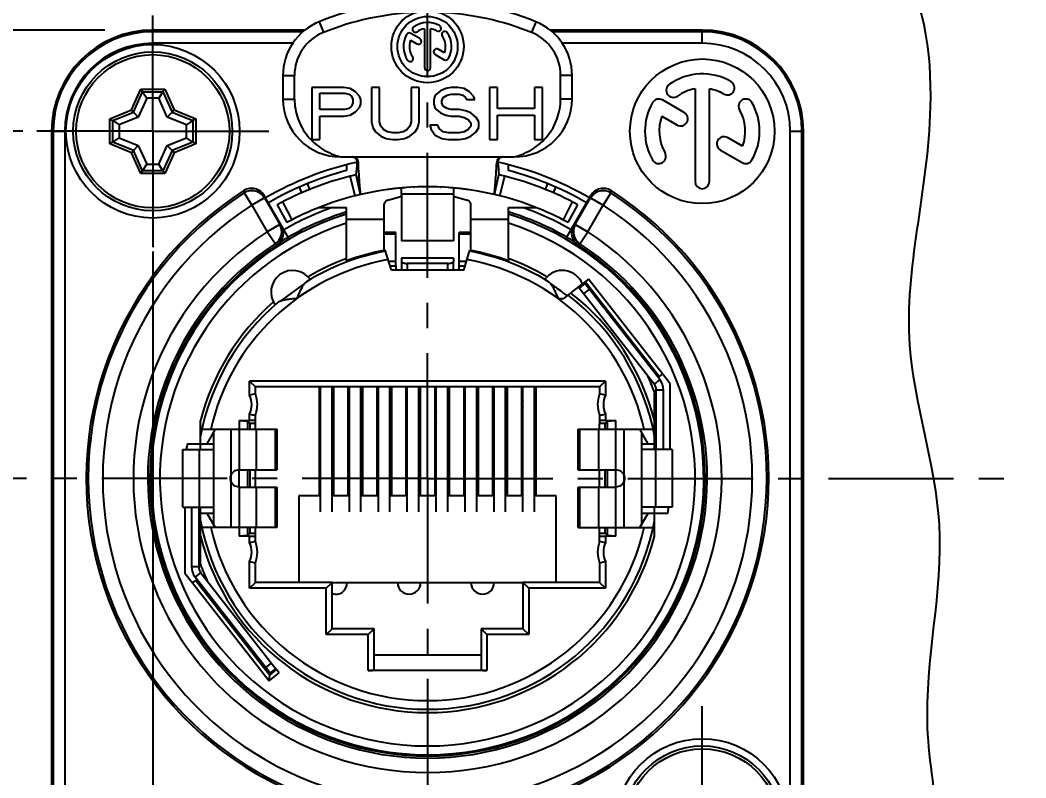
# Model space of a CAD drawing. Header units: millimetres. Extents: x 0 to 420, y 0 to 297.
# Drawn here: x 46.2 to 115.7, y 196.8 to 249.2 of the extents above; entities that cross this region are included whole.
import ezdxf

# ---------------------------------------------------------------- set-up
doc = ezdxf.new("R2010")
doc.units = ezdxf.units.MM
doc.header["$LTSCALE"] = 23.1
doc.linetypes.add('CENTER', pattern=[0.6, 0.375, -0.075, 0.075, -0.075])
doc.layers.get('0').update_dxf_attribs({"linetype": 'CONTINUOUS'})
for name, color, linetype in [('4171', 7, 'CONTINUOUS'), ('AUSFORMSCHRAEGEN', 7, 'CONTINUOUS'), ('BEZUGSACHSEN', 7, 'CONTINUOUS'), ('DEFAULT_1', 7, 'CENTER'), ('FASEN', 7, 'CONTINUOUS'), ('RUNDUNGEN', 7, 'CONTINUOUS'), ('ZEICHNUNGSBEMASSUNGEN', 7, 'CONTINUOUS')]:
    doc.layers.add(name, color=color, linetype=linetype)
doc.styles.get("Standard").update_dxf_attribs({"font": 'txt', "width": 0.7})
doc.dimstyles.new('DIMSTYLE_1', dxfattribs={"dimtxt": 3.5, "dimasz": 3.5, "dimexe": 0.18, "dimexo": 0.0625, "dimgap": 0.09, "dimtad": 1, "dimdec": 3, "dimlfac": 0.5, "dimdsep": 46, "dimtxsty": 'STANDARD', "dimblk": '_FILLED', "dimblk1": '_FILLED', "dimblk2": '_FILLED', "dimcen": 0.09, "dimclrt": 5, "dimadec": 0, "dimazin": 0, "dimtp": 0.3, "dimtm": 0.3, "dimtfac": 1, "dimtdec": 3, "dimtofl": 0, "dimtmove": 0, "dimatfit": 3, "dimldrblk": '_FILLED', "dimfxl": 1, "dimtolj": 1, "dimarcsym": 0})
doc.dimstyles.new('DIMSTYLE_2', dxfattribs={"dimtxt": 3.5, "dimasz": 3.5, "dimexe": 0.18, "dimexo": 0.0625, "dimgap": 0.09, "dimtad": 1, "dimdec": 3, "dimlfac": 0.5, "dimdsep": 46, "dimtxsty": 'STANDARD', "dimblk": '_FILLED', "dimblk1": '_FILLED', "dimblk2": '_FILLED', "dimcen": 0.09, "dimclrt": 5, "dimadec": 0, "dimazin": 0, "dimtp": 0.2, "dimtm": 0.2, "dimtfac": 1, "dimtdec": 3, "dimtofl": 0, "dimtmove": 0, "dimatfit": 3, "dimldrblk": '_FILLED', "dimfxl": 1, "dimtolj": 1, "dimarcsym": 0})

# ---------------------------------------------------------------- blocks, each defined once
blk = doc.blocks.new('_FILLED')
at = {"color": 0, "linetype": 'BYBLOCK'}
blk.add_solid([(0, 0), (-1, 0.125), (-1, -0.125)], dxfattribs=at)
blk = doc.blocks.new('*D2')
at = {"layer": 'ZEICHNUNGSBEMASSUNGEN', "color": 2, "linetype": 'CONTINUOUS'}
for p, q in [((46.372, 241.548), (28.694, 241.548)), ((30.194, 241.548), (30.194, 217.548)), ((30.194, 193.548), (30.194, 217.548)), ((84.768, 193.548), (28.694, 193.548))]:
    blk.add_line(p, q, dxfattribs=at)
at = {"layer": 'ZEICHNUNGSBEMASSUNGEN', "color": 2, "linetype": 'CONTINUOUS', "xscale": 3.5, "yscale": 3.5, "zscale": 3.5}
for p, rotation in [((30.194, 241.548), 90), ((30.194, 193.548), 270)]:
    blk.add_blockref('_FILLED', p, dxfattribs=dict(at, rotation=rotation))
at = {"layer": 'ZEICHNUNGSBEMASSUNGEN', "color": 5, "linetype": 'CONTINUOUS', "insert": (25.788, 217.309), "char_height": 3.5, "width": 19.5, "attachment_point": 2, "rotation": 90, "line_spacing_factor": 0.9}
blk.add_mtext('\\Q15.0;24{\\Ftxt.shx;\\W1.000000;\\H3.500000; }[.94]', dxfattribs=at)
blk = doc.blocks.new('*D3')
at = {"layer": 'ZEICHNUNGSBEMASSUNGEN', "color": 2, "linetype": 'CONTINUOUS'}
for p, q in [((55.357, 233.227), (55.357, 169.766)), ((93.357, 184.8), (93.357, 169.766)), ((55.357, 171.266), (74.357, 171.266)), ((93.357, 171.266), (74.357, 171.266))]:
    blk.add_line(p, q, dxfattribs=at)
at = {"layer": 'ZEICHNUNGSBEMASSUNGEN', "color": 2, "linetype": 'CONTINUOUS', "xscale": 3.5, "yscale": 3.5, "zscale": 3.5, "rotation": 180}
blk.add_blockref('_FILLED', (55.357, 171.266), dxfattribs=at)
at = {"layer": 'ZEICHNUNGSBEMASSUNGEN', "color": 2, "linetype": 'CONTINUOUS', "xscale": 3.5, "yscale": 3.5, "zscale": 3.5}
blk.add_blockref('_FILLED', (93.357, 171.266), dxfattribs=at)
at = {"layer": 'ZEICHNUNGSBEMASSUNGEN', "color": 5, "linetype": 'CONTINUOUS', "insert": (74.21, 175.672), "char_height": 3.5, "width": 18.5, "attachment_point": 2, "line_spacing_factor": 0.9}
blk.add_mtext('\\Q15.0;19{\\Ftxt.shx;\\W1.000000;\\H3.500000; }[.75]', dxfattribs=at)
blk = doc.blocks.new('*D4')
at = {"layer": 'ZEICHNUNGSBEMASSUNGEN', "color": 2, "linetype": 'CONTINUOUS'}
for p, q in [((52.052, 248.548), (20.094, 248.548)), ((21.594, 248.548), (21.594, 217.548)), ((21.594, 186.548), (21.594, 217.548)), ((52.486, 186.548), (20.094, 186.548))]:
    blk.add_line(p, q, dxfattribs=at)
at = {"layer": 'ZEICHNUNGSBEMASSUNGEN', "color": 2, "linetype": 'CONTINUOUS', "xscale": 3.5, "yscale": 3.5, "zscale": 3.5}
for p, rotation in [((21.594, 248.548), 90), ((21.594, 186.548), 270)]:
    blk.add_blockref('_FILLED', p, dxfattribs=dict(at, rotation=rotation))
at = {"layer": 'ZEICHNUNGSBEMASSUNGEN', "color": 5, "linetype": 'CONTINUOUS', "insert": (17.188, 216.185), "char_height": 3.5, "width": 20.5, "attachment_point": 2, "rotation": 90, "line_spacing_factor": 0.9}
blk.add_mtext('\\Q15.0;31{\\Ftxt.shx;\\W1.000000;\\H3.500000; }[1.22]', dxfattribs=at)

msp = doc.modelspace()

# ---------------------------------------------------------------- linework, layer by layer
at = {"color": 9, "linetype": 'CONTINUOUS'}
for p, q in [((66.8568, 249.119), (67.1568, 248.3774)), ((81.8568, 249.119), (81.5568, 248.3774)), ((64.3568, 245.4109), (65.1568, 245.4109)), ((84.3568, 245.4109), (83.5568, 245.4109)), ((64.3568, 243.7785), (65.1568, 243.7785)), ((84.3568, 243.7785), (83.5568, 243.7785)), ((76.1568, 237.1995), (72.5568, 237.1995)), ((76.1568, 233.9741), (72.5568, 233.9741)), ((76.1568, 232.784), (72.5568, 232.784)), ((72.9568, 232.4094), (72.9568, 231.9477)), ((75.7568, 231.9477), (75.7568, 232.4094)), ((65.8518, 231.0197), (64.2153, 229.835)), ((90.423, 224.3765), (90.029, 224.0687)), ((90.6774, 223.6378), (90.1774, 223.6378)), ((70.8568, 221.8575), (70.9568, 221.8575)), ((75.7568, 221.8575), (75.8568, 221.8575)), ((80.8568, 221.8575), (80.9568, 221.8575)), ((60.7663, 220.9477), (60.7663, 214.1477)), ((61.3363, 220.9477), (61.3363, 218.1477)), ((62.5093, 220.9477), (62.5093, 218.1477)), ((63.824, 220.9477), (63.824, 218.1477)), ((84.8896, 218.1477), (84.8896, 220.9477)), ((86.2043, 218.1477), (86.2043, 220.9477)), ((87.3774, 218.1477), (87.3774, 220.9477)), ((87.9474, 214.1477), (87.9474, 220.9477)), ((58.56, 219.5477), (58.56, 215.5477)), ((90.1537, 215.5477), (90.1537, 219.5477)), ((61.3363, 216.9477), (61.3363, 214.1477)), ((62.5093, 216.9477), (62.5093, 214.1477)), ((63.824, 216.9477), (63.824, 214.1477)), ((84.8896, 214.1477), (84.8896, 216.9477)), ((86.2043, 214.1477), (86.2043, 216.9477)), ((87.3774, 214.1477), (87.3774, 216.9477)), ((58.0363, 211.4576), (58.5363, 211.4576)), ((58.2907, 210.7188), (58.6847, 211.0266)), ((61.4549, 206.6687), (61.328, 206.6687))]:
    msp.add_line(p, q, dxfattribs=at)
at = {"color": 7, "linetype": 'CONTINUOUS'}
for p, q in [((73.8312, 247.9534), (73.198, 248.319)), ((74.1485, 248.6419), (74.1485, 245.9511)), ((74.5652, 245.9511), (74.5652, 248.6419)), ((73.1853, 247.8452), (73.6228, 247.5926)), ((75.5284, 246.9736), (75.0925, 247.2252)), ((74.8842, 246.8644), (75.5156, 246.4998)), ((64.3568, 245.4109), (64.3568, 243.7785)), ((65.1568, 243.7785), (65.1568, 245.4109)), ((83.5568, 243.7785), (83.5568, 245.4109)), ((84.3568, 243.7785), (84.3568, 245.4109)), ((66.3568, 244.5785), (66.3568, 240.9785)), ((68.5573, 244.5785), (66.3568, 244.5785)), ((66.907, 243.0466), (66.907, 244.1955)), ((66.907, 244.1955), (68.649, 244.1955)), ((69.0158, 244.5019), (68.5573, 244.5785)), ((68.649, 244.1955), (68.9241, 244.1189)), ((69.3825, 244.2721), (69.0158, 244.5019)), ((69.6576, 243.9657), (69.3825, 244.2721)), ((70.4828, 244.5785), (70.4828, 242.204)), ((71.0329, 244.5785), (70.4828, 244.5785)), ((71.0329, 242.204), (71.0329, 244.5785)), ((73.2334, 244.5785), (73.2334, 242.204)), ((73.7835, 244.5785), (73.2334, 244.5785)), ((73.7835, 242.204), (73.7835, 244.5785)), ((75.2505, 244.3487), (74.8838, 244.0423)), ((75.6173, 244.5019), (75.2505, 244.3487)), ((75.984, 244.5785), (75.6173, 244.5019)), ((76.4425, 244.5785), (75.984, 244.5785)), ((76.9009, 244.5019), (76.4425, 244.5785)), ((77.2676, 244.2721), (76.9009, 244.5019)), ((77.5427, 243.9657), (77.2676, 244.2721)), ((78.643, 244.5785), (78.643, 240.9785)), ((79.1931, 244.5785), (78.643, 244.5785)), ((79.1931, 243.1232), (79.1931, 244.5785)), ((81.7603, 244.5785), (81.7603, 243.1232)), ((82.3105, 244.5785), (81.7603, 244.5785)), ((82.3105, 240.9785), (82.3105, 244.5785)), ((92.8608, 244.482), (92.8608, 238.0757)), ((93.8528, 238.0757), (93.8528, 244.482)), ((68.9241, 244.1189), (69.1075, 243.9657)), ((69.1075, 243.9657), (69.1991, 243.7359)), ((69.1991, 243.5062), (69.1075, 243.2764)), ((69.1991, 243.7359), (69.1991, 243.5062)), ((69.7493, 243.7359), (69.6576, 243.9657)), ((69.7493, 243.4296), (69.7493, 243.7359)), ((74.8838, 244.0423), (74.7921, 243.7359)), ((74.7921, 243.7359), (74.7921, 243.4296)), ((75.3422, 243.6594), (75.4339, 243.8891)), ((75.3422, 243.5062), (75.3422, 243.6594)), ((75.4339, 243.2764), (75.3422, 243.5062)), ((75.4339, 243.8891), (75.709, 244.0423)), ((75.709, 244.0423), (75.984, 244.1189)), ((75.984, 244.1189), (76.5341, 244.1189)), ((76.5341, 244.1189), (76.8092, 244.0423)), ((76.8092, 244.0423), (76.9926, 243.8891)), ((76.9926, 243.8891), (77.0843, 243.7359)), ((77.0843, 243.7359), (77.6344, 243.7359)), ((77.6344, 243.7359), (77.5427, 243.9657)), ((92.1053, 242.843), (90.598, 243.7132)), ((68.649, 243.0466), (66.907, 243.0466)), ((68.9241, 243.1232), (68.649, 243.0466)), ((69.1075, 243.2764), (68.9241, 243.1232)), ((69.0158, 242.6636), (69.3825, 242.8934)), ((69.3825, 242.8934), (69.6576, 243.1998)), ((69.6576, 243.1998), (69.7493, 243.4296)), ((74.7921, 243.4296), (74.8838, 243.1232)), ((74.8838, 243.1232), (75.2505, 242.8168)), ((75.2505, 242.8168), (75.6173, 242.6636)), ((75.709, 243.1232), (75.4339, 243.2764)), ((75.984, 243.0466), (75.709, 243.1232)), ((76.5341, 243.0466), (75.984, 243.0466)), ((76.9926, 242.97), (76.5341, 243.0466)), ((77.3593, 242.8168), (76.9926, 242.97)), ((77.7261, 242.5104), (77.3593, 242.8168)), ((81.7603, 243.1232), (79.1931, 243.1232)), ((66.907, 240.9785), (66.907, 242.587)), ((66.907, 242.587), (68.5573, 242.587)), ((68.5573, 242.587), (69.0158, 242.6636)), ((70.4828, 242.204), (70.5745, 241.8211)), ((71.1246, 241.8977), (71.0329, 242.204)), ((73.2334, 242.204), (73.1417, 241.8977)), ((73.6918, 241.8211), (73.7835, 242.204)), ((75.6173, 242.6636), (75.984, 242.587)), ((75.984, 242.587), (76.5341, 242.587)), ((76.5341, 242.587), (76.9009, 242.5104)), ((76.9009, 242.5104), (77.176, 242.3572)), ((77.176, 242.3572), (77.3593, 242.1274)), ((77.3593, 242.1274), (77.3593, 241.8977)), ((77.9095, 242.204), (77.7261, 242.5104)), ((77.9095, 241.8211), (77.9095, 242.204)), ((79.1931, 240.9785), (79.1931, 242.6636)), ((79.1931, 242.6636), (81.7603, 242.6636)), ((81.7603, 242.6636), (81.7603, 240.9785)), ((90.5676, 242.5853), (91.6093, 241.9839)), ((70.5745, 241.8211), (70.7578, 241.5147)), ((70.7578, 241.5147), (71.1246, 241.2083)), ((71.308, 241.6679), (71.1246, 241.8977)), ((71.583, 241.5147), (71.308, 241.6679)), ((71.9498, 241.4381), (71.583, 241.5147)), ((72.3165, 241.4381), (71.9498, 241.4381)), ((72.6833, 241.5147), (72.3165, 241.4381)), ((72.9583, 241.6679), (72.6833, 241.5147)), ((73.1417, 241.8977), (72.9583, 241.6679)), ((73.1417, 241.2083), (73.5085, 241.5147)), ((73.5085, 241.5147), (73.6918, 241.8211)), ((74.517, 241.9742), (74.6087, 241.6679)), ((75.0671, 241.9742), (74.517, 241.9742)), ((74.6087, 241.6679), (74.8838, 241.2849)), ((75.1588, 241.7445), (75.0671, 241.9742)), ((75.4339, 241.5147), (75.1588, 241.7445)), ((75.8006, 241.4381), (75.4339, 241.5147)), ((76.5341, 241.4381), (75.8006, 241.4381)), ((76.9009, 241.5147), (76.5341, 241.4381)), ((77.176, 241.6679), (76.9009, 241.5147)), ((77.3593, 241.8977), (77.176, 241.6679)), ((77.3593, 241.2083), (77.7261, 241.5147)), ((77.7261, 241.5147), (77.9095, 241.8211)), ((66.3568, 240.9785), (66.907, 240.9785)), ((71.1246, 241.2083), (71.4913, 241.0551)), ((71.4913, 241.0551), (71.9498, 240.9785)), ((71.9498, 240.9785), (72.3165, 240.9785)), ((72.3165, 240.9785), (72.775, 241.0551)), ((72.775, 241.0551), (73.1417, 241.2083)), ((74.8838, 241.2849), (75.3422, 241.0551)), ((75.3422, 241.0551), (75.8006, 240.9785)), ((75.8006, 240.9785), (76.5341, 240.9785)), ((76.5341, 240.9785), (76.9926, 241.0551)), ((76.9926, 241.0551), (77.3593, 241.2083)), ((78.643, 240.9785), (79.1931, 240.9785)), ((81.7603, 240.9785), (82.3105, 240.9785)), ((96.1461, 240.51), (95.1083, 241.1092)), ((94.6123, 240.2501), (96.1157, 239.3821)), ((68.3568, 239.7785), (80.3568, 239.7785)), ((68.7568, 239.2364), (68.7568, 238.8282)), ((79.9568, 238.8282), (79.9568, 239.2364)), ((69.4158, 238.5421), (69.7331, 237.1785)), ((78.9805, 237.1785), (79.2978, 238.5421)), ((72.5568, 237.1995), (72.5568, 233.9741)), ((73.4121, 237.6875), (73.459, 237.6896)), ((75.2548, 237.6896), (75.3016, 237.6875)), ((76.1568, 237.1995), (76.1568, 233.9741)), ((71.3568, 235.4477), (68.7568, 235.4477)), ((79.9568, 235.4477), (77.3568, 235.4477)), ((71.8568, 231.9477), (71.423, 233.3236)), ((76.8568, 231.9477), (77.2907, 233.3236)), ((68.7568, 232.5852), (68.7568, 232.749)), ((72.5568, 232.5592), (72.5568, 231.9477)), ((76.1568, 231.9477), (76.1568, 232.5592)), ((79.9568, 232.749), (79.9568, 232.5852)), ((76.8568, 231.9477), (71.8568, 231.9477)), ((72.1568, 232.2379), (72.1568, 231.9477)), ((76.5568, 231.9477), (76.5568, 232.2379)), ((83.7579, 229.9687), (85.0693, 230.9932)), ((84.786, 230.7719), (84.8359, 230.7081)), ((91.1468, 224.0923), (90.6052, 224.7855)), ((90.2936, 224.5421), (90.3688, 224.6008)), ((91.1468, 219.5477), (91.1468, 224.0923)), ((66.8568, 223.8677), (66.8568, 216.3477)), ((66.9568, 215.2244), (66.9568, 223.8677)), ((67.7568, 215.2244), (67.7568, 223.8677)), ((67.8568, 223.8677), (67.8568, 216.3477)), ((68.8568, 223.8677), (68.8568, 216.3477)), ((68.9568, 215.2244), (68.9568, 223.8677)), ((69.7568, 215.2244), (69.7568, 223.8677)), ((69.8568, 223.8677), (69.8568, 216.3477)), ((70.8568, 223.8677), (70.8568, 216.3477)), ((70.9568, 215.2244), (70.9568, 223.8677)), ((71.7568, 215.2244), (71.7568, 223.8677)), ((71.8568, 223.8677), (71.8568, 216.3477)), ((72.8568, 223.8677), (72.8568, 216.3477)), ((72.9568, 215.2244), (72.9568, 223.8677)), ((73.7568, 215.2244), (73.7568, 223.8677)), ((73.8568, 223.8677), (73.8568, 216.3477)), ((74.8568, 223.8677), (74.8568, 216.3477)), ((74.9568, 215.2244), (74.9568, 223.8677)), ((75.7568, 215.2244), (75.7568, 223.8677)), ((75.8568, 223.8677), (75.8568, 216.3477)), ((76.8568, 223.8677), (76.8568, 216.3477)), ((76.9568, 215.2244), (76.9568, 223.8677)), ((77.7568, 215.2244), (77.7568, 223.8677)), ((77.8568, 223.8677), (77.8568, 216.3477)), ((78.8568, 223.8677), (78.8568, 216.3477)), ((78.9568, 215.2244), (78.9568, 223.8677)), ((79.7568, 215.2244), (79.7568, 223.8677)), ((79.8568, 223.8677), (79.8568, 216.3477)), ((80.8568, 223.8677), (80.8568, 216.3477)), ((80.9568, 215.2244), (80.9568, 223.8677)), ((81.7568, 215.2244), (81.7568, 223.8677)), ((81.8568, 223.8677), (81.8568, 216.3477)), ((90.0568, 219.5477), (90.0568, 223.5142)), ((90.6774, 219.5477), (90.6774, 223.6378)), ((80.8568, 223.165), (80.9568, 222.8779)), ((58.6568, 219.5477), (58.6568, 221.5414)), ((61.3363, 221.5477), (61.3363, 220.9477)), ((61.916, 221.4885), (61.3363, 221.5355)), ((61.916, 221.4885), (61.916, 220.9477)), ((61.916, 221.4885), (62.0663, 221.3382)), ((86.7977, 221.4885), (86.6474, 221.3382)), ((87.3774, 221.5355), (86.7977, 221.4885)), ((86.7977, 220.9477), (86.7977, 221.4885)), ((87.3774, 220.9477), (87.3774, 221.5477)), ((58.7525, 220.9477), (63.9363, 220.9477)), ((59.6663, 220.9477), (59.0889, 219.9477)), ((59.5663, 220.7745), (59.5663, 214.3209)), ((63.9363, 220.9477), (63.9363, 218.1477)), ((84.7774, 220.9477), (89.9603, 220.9477)), ((84.7774, 218.1477), (84.7774, 220.9477)), ((89.6247, 219.9477), (89.0474, 220.9477)), ((89.1474, 220.7745), (89.1474, 214.3209)), ((57.7392, 219.9477), (59.5663, 219.9477)), ((89.1474, 219.9477), (90.0568, 219.9477)), ((57.4363, 215.5477), (57.4363, 219.5477)), ((57.4364, 219.5477), (58.56, 219.5477)), ((91.2773, 219.5477), (90.1537, 219.5477)), ((91.2774, 219.5477), (91.2774, 215.5477)), ((61.3363, 216.9477), (61.3363, 218.1477)), ((61.3363, 218.1477), (63.9363, 218.1477)), ((61.916, 218.1477), (61.916, 216.9477)), ((84.7774, 218.1477), (87.3774, 218.1477)), ((86.7977, 216.9477), (86.7977, 218.1477)), ((87.3774, 216.9477), (87.3774, 218.1477)), ((61.3363, 216.9477), (63.9363, 216.9477)), ((63.9363, 216.9477), (63.9363, 214.1477)), ((65.4568, 216.3477), (65.4568, 210.3477)), ((66.9568, 216.3477), (65.4568, 216.3477)), ((68.9568, 216.3477), (67.7568, 216.3477)), ((70.9568, 216.3477), (69.7568, 216.3477)), ((72.9568, 216.3477), (71.7568, 216.3477)), ((74.9568, 216.3477), (73.7568, 216.3477)), ((76.9568, 216.3477), (75.7568, 216.3477)), ((78.9568, 216.3477), (77.7568, 216.3477)), ((80.9568, 216.3477), (79.7568, 216.3477)), ((83.2568, 216.3477), (81.7568, 216.3477)), ((83.2568, 210.3477), (83.2568, 216.3477)), ((84.7774, 216.9477), (87.3774, 216.9477)), ((84.7774, 214.1477), (84.7774, 216.9477)), ((57.4364, 215.5477), (58.56, 215.5477)), ((57.5668, 215.5477), (57.5668, 211.003)), ((58.0363, 215.5477), (58.0363, 211.4576)), ((58.6568, 211.5811), (58.6568, 215.5477)), ((58.6568, 215.1477), (59.5663, 215.1477)), ((59.0889, 215.1477), (59.6663, 214.1477)), ((89.0474, 214.1477), (89.6247, 215.1477)), ((89.1474, 215.1477), (90.9744, 215.1477)), ((90.0568, 213.5539), (90.0568, 215.5477)), ((91.2773, 215.5477), (90.1537, 215.5477)), ((63.9363, 214.1477), (58.7534, 214.1477)), ((61.3363, 214.1477), (61.3363, 213.5477)), ((61.916, 213.6068), (61.3363, 213.5599)), ((61.916, 214.1477), (61.916, 213.6068)), ((61.916, 213.6068), (62.0663, 213.7571)), ((84.7774, 214.1477), (89.9612, 214.1477)), ((86.7977, 213.6068), (86.6474, 213.7571)), ((86.7977, 213.6068), (86.7977, 214.1477)), ((87.3774, 213.5599), (86.7977, 213.6068)), ((87.3774, 213.5477), (87.3774, 214.1477)), ((57.5668, 211.003), (58.1136, 210.3138)), ((58.42, 210.5532), (58.3412, 210.4917)), ((67.7568, 210.3477), (80.9568, 210.3477)), ((67.7568, 210.3377), (68.5068, 210.3377)), ((72.5868, 210.3377), (73.5868, 210.3377)), ((77.6668, 210.3377), (78.6668, 210.3377)), ((70.6568, 205.3477), (78.0568, 205.3477))]:
    msp.add_line(p, q, dxfattribs=at)
at = {"color": 3, "linetype": 'CONTINUOUS'}
for p, q in [((66.9568, 223.7557), (66.8568, 223.556)), ((90.1774, 219.5477), (90.1774, 223.6378)), ((79.8568, 222.6462), (79.7568, 222.9333)), ((80.8568, 222.7261), (80.9568, 222.4391)), ((70.9568, 221.4277), (70.8568, 221.4277)), ((75.8568, 221.4277), (75.7568, 221.4277)), ((80.9568, 221.4277), (80.8568, 221.4277)), ((58.5363, 215.5477), (58.5363, 211.4576)), ((61.1424, 207.0687), (61.0155, 207.0687)), ((61.9568, 206.0263), (61.9568, 205.8639))]:
    msp.add_line(p, q, dxfattribs=at)
at = {"color": 7, "linetype": 'CONTINUOUS'}
for centre, radius in [((74.3568, 247.4094), 2.5), ((74.3568, 247.4094), 2.0833), ((55.3568, 241.5477), 6), ((93.3568, 193.5477), 6)]:
    msp.add_circle(centre, radius, dxfattribs=at)
for centre, radius, start, end in [((74.3568, 230.5785), 20, 67.975687, 112.024313), ((74.3568, 230.5785), 19.2, 92.544677, 112.024313), ((74.3568, 230.5785), 19.2, 67.975687, 87.455323), ((68.3568, 245.4109), 4, 112.024313, 180), ((74.3568, 247.4094), 1.6667, 60, 125), ((80.3568, 245.4109), 4, 0, 67.975687), ((68.3568, 245.4109), 3.2, 112.024313, 180), ((73.0939, 248.1386), 0.2083, 60, 150), ((73.5204, 248.604), 0.2083, 125, 305), ((74.3568, 247.4094), 1.25, 99.594068, 125), ((74.3568, 247.4094), 1.25, 60, 80.405932), ((75.086, 248.6723), 0.2083, 240, 60), ((75.5514, 248.2459), 0.2083, 35, 215), ((74.3568, 247.4094), 1.6667, 330, 35), ((80.3568, 245.4109), 3.2, 0, 67.975687), ((74.3568, 247.4094), 1.6667, 150, 215), ((74.3568, 247.4094), 1.25, 159.594068, 215), ((73.727, 247.773), 0.2083, 240, 60), ((74.3568, 247.4094), 1.25, 339.594068, 35), ((74.9883, 247.0448), 0.2083, 60, 240), ((73.1622, 246.5729), 0.2083, 215, 35), ((75.6198, 246.6802), 0.2083, 240, 330), ((74.3568, 245.9511), 0.2083, 180, 360), ((93.3568, 241.5477), 3.968, 60, 125), ((95.0928, 244.5545), 0.496, 240, 60), ((91.3654, 244.3918), 0.496, 125, 305), ((93.3568, 241.5477), 2.976, 99.594068, 125), ((93.3568, 241.5477), 2.976, 60, 80.405932), ((68.3568, 243.7785), 4, 180, 270), ((80.3568, 243.7785), 4, 270, 360), ((93.3568, 241.5477), 3.968, 150, 210), ((90.35, 243.2837), 0.496, 60, 150), ((96.3637, 243.2837), 0.496, 30, 210), ((93.3568, 241.5477), 3.968, 330, 30), ((91.8573, 242.4134), 0.496, 240, 60), ((93.3568, 241.5477), 2.976, 339.594068, 30), ((93.3568, 241.5477), 2.976, 159.594068, 210), ((94.8603, 240.6797), 0.496, 60, 240), ((90.35, 239.8117), 0.496, 210, 30), ((96.3637, 239.8117), 0.496, 240, 330), ((74.3568, 217.5477), 22.005, 104.743236, 112.15), ((74.3568, 217.5477), 22.005, 67.85, 75.256764), ((93.3568, 238.0757), 0.496, 180, 360), ((74.3568, 217.3094), 20.4, 76.89237, 103.1), ((74.3569, 217.3061), 20.4032, 87.477377, 92.522284), ((74.3568, 217.5477), 15.9696, 100.50119, 121.605678), ((74.3568, 217.5477), 16.0464, 100.534872, 110.425416), ((74.3568, 217.5477), 15.9696, 58.394322, 79.49881), ((74.3568, 217.5477), 16.0464, 69.574584, 79.465128), ((74.3568, 217.5477), 16.2, 59.34782, 69.776749), ((83.6801, 230.4273), 1.5, 22.16496, 143.836482), ((74.3568, 217.5477), 15.9696, 10.559996, 52.505708), ((74.3568, 217.5477), 16.2, 14.272121, 52.294949), ((74.3568, 217.5477), 16.2, 131.148622, 165.727879), ((74.3568, 217.5477), 15.9696, 130.194322, 169.440004), ((74.3568, 217.5477), 16.7955, 20.808513, 24.923561), ((89.4774, 223.6378), 1.2, 0, 38), ((74.3568, 217.5477), 16.79, 171.781864, 173.158159), ((74.3568, 217.5477), 16.79, 351.781864, 353.158159), ((74.3568, 217.5477), 15.9696, 190.559996, 349.440004), ((74.3568, 217.5477), 16.2, 194.272121, 345.727879), ((59.2363, 211.4576), 1.2, 180, 218), ((74.3568, 217.5477), 16.7955, 200.808513, 204.954049), ((68.0068, 210.3377), 0.8, 251.787038, 360), ((73.0868, 210.3377), 0.8, 180, 360), ((78.1668, 210.3377), 0.8, 180, 360)]:
    msp.add_arc(centre, radius, start, end, dxfattribs=at)
at = {"color": 9, "linetype": 'CONTINUOUS'}
for start, end in [(100.226531, 167.219531), (12.780469, 79.773469), (192.780469, 347.219531)]:
    msp.add_arc((74.3568, 217.5477), 15.3696, start, end, dxfattribs=at)
at = {"color": 3, "linetype": 'CONTINUOUS'}
for centre, start, end in [((89.4774, 223.6378), 0, 38), ((59.2363, 211.4576), 180, 218)]:
    msp.add_arc(centre, 0.7, start, end, dxfattribs=at)
at = {"color": 7, "linetype": 'CONTINUOUS'}
for points, knots in [([(64.1623, 257.0889), (60.855, 257.6057), (53.3323, 255.409), (37.5273, 256.4171), (41.0014, 241.0504), (41.145, 228.966), (35.3962, 213.6778), (39.3788, 199.7561), (34.137, 183.6858), (46.1032, 179.7476), (52.2171, 178.7333), (54.1885, 178.504)], [0, 0, 0, 0, 0.094127, 0.2230962, 0.3040762, 0.4420745, 0.5737968, 0.7210985, 0.8388715, 0.9466791, 1, 1, 1, 1]), ([(83.784, 178.1332), (90.5612, 177.2723), (101.5073, 173.5331), (112.0458, 187.1444), (107.4583, 200.3078), (111.172, 213.8471), (106.0587, 228.1896), (110.0491, 240.5486), (108.4406, 253.4686), (103.4957, 255.3414), (101.5101, 255.6956)], [0, 0, 0, 0, 0.1878399, 0.2873004, 0.4250031, 0.5608418, 0.6823301, 0.842119, 0.943655, 1, 1, 1, 1]), ([(65.1568, 243.7785), (65.1568, 243.5487), (65.1966, 243.0882), (65.3734, 242.4187), (65.6614, 241.7891), (66.0512, 241.2171), (66.5304, 240.718), (67.0845, 240.3037), (67.6973, 239.9831), (68.1344, 239.8354), (68.3568, 239.7785)], [0, 0, 0, 0, 0.1250718, 0.2501294, 0.3751286, 0.5001112, 0.6250819, 0.7500523, 0.8750218, 1, 1, 1, 1]), ([(80.3568, 239.7785), (80.5793, 239.8354), (81.0163, 239.9831), (81.6291, 240.3037), (82.1832, 240.718), (82.6625, 241.2172), (83.0523, 241.7891), (83.3403, 242.4188), (83.517, 243.0882), (83.5568, 243.5488), (83.5568, 243.7785)], [0, 0, 0, 0, 0.1249793, 0.2499499, 0.3749214, 0.4998932, 0.6248763, 0.7498757, 0.8749304, 1, 1, 1, 1]), ([(65.3445, 229.9977), (65.3826, 230.0929), (65.4589, 230.2806), (65.5785, 230.5526), (65.7037, 230.8017), (65.7991, 230.9539), (65.8518, 231.0197)], [0, 0, 0, 0, 0.2688626, 0.5313526, 0.7790297, 1, 1, 1, 1]), ([(65.8518, 231.0197), (65.8624, 231.0329), (65.9027, 231.0806), (65.9491, 231.1242), (65.9877, 231.1486)], [0, 0, 0, 0, 0.2710507, 1, 1, 1, 1]), ([(82.726, 231.1486), (82.7535, 231.1312), (82.8067, 231.0861), (82.8517, 231.0334), (82.8738, 231.0043)], [0, 0, 0, 0, 0.470579, 1, 1, 1, 1]), ([(82.8678, 231.0154), (82.9186, 230.9484), (83.0125, 230.7965), (83.1827, 230.4577), (83.2945, 230.1844), (83.3691, 229.9977)], [0, 0, 0, 0, 0.2218301, 0.4694663, 1, 1, 1, 1]), ([(64.0504, 229.7462), (64.0615, 229.7553), (64.1123, 229.7921), (64.1701, 229.8181), (64.2153, 229.835)], [0, 0, 0, 0, 0.2297643, 1, 1, 1, 1]), ([(64.2153, 229.835), (64.2942, 229.8645), (64.4686, 229.9076), (64.7443, 229.9488), (65.0401, 229.9774), (65.2422, 229.9913), (65.3445, 229.9977)], [0, 0, 0, 0, 0.2209709, 0.4686494, 0.7311391, 1, 1, 1, 1]), ([(83.3691, 229.9977), (83.4017, 229.9956), (83.5314, 229.9873), (83.661, 229.9775), (83.7579, 229.9687)], [0, 0, 0, 0, 0.2513989, 1, 1, 1, 1]), ([(60.7663, 217.7392), (60.7865, 217.7978), (60.8445, 217.9101), (60.9796, 218.0427), (61.1487, 218.1283), (61.274, 218.1472), (61.3363, 218.1477)], [0, 0, 0, 0, 0.2494642, 0.4993108, 0.7495366, 1, 1, 1, 1]), ([(87.3774, 218.1477), (87.4396, 218.1472), (87.5649, 218.1283), (87.7341, 218.0427), (87.8692, 217.9101), (87.9271, 217.7978), (87.9474, 217.7392)], [0, 0, 0, 0, 0.2504623, 0.5006883, 0.7505355, 1, 1, 1, 1]), ([(61.3363, 216.9477), (61.274, 216.9481), (61.1487, 216.967), (60.9796, 217.0526), (60.8445, 217.1852), (60.7865, 217.2976), (60.7663, 217.3562)], [0, 0, 0, 0, 0.2504623, 0.5006883, 0.7505355, 1, 1, 1, 1]), ([(87.9474, 217.3562), (87.9271, 217.2976), (87.8692, 217.1852), (87.7341, 217.0526), (87.5649, 216.967), (87.4396, 216.9481), (87.3774, 216.9477)], [0, 0, 0, 0, 0.2494642, 0.4993108, 0.7495366, 1, 1, 1, 1])]:
    msp.add_open_spline(points, degree=3, knots=knots, dxfattribs=at)
at = {"color": 9, "linetype": 'CONTINUOUS'}
for points, knots in [([(83.6801, 230.4273), (83.5351, 230.5323), (83.3236, 230.6853), (83.0529, 230.8814), (82.9273, 230.9727), (82.8678, 231.0154)], [0, 0, 0, 0, 0.535516, 0.7808907, 1, 1, 1, 1]), ([(83.6801, 230.4273), (83.7092, 230.4063), (83.7528, 230.3747), (83.8108, 230.3328), (83.854, 230.3014), (83.8969, 230.27), (83.9404, 230.2401), (83.9821, 230.2083), (84.0084, 230.1855), (84.0224, 230.1753)], [0, 0, 0, 0, 0.253266, 0.3794899, 0.5052107, 0.6302847, 0.7545858, 0.8778404, 1, 1, 1, 1])]:
    msp.add_open_spline(points, degree=3, knots=knots, dxfattribs=at)
at = {"color": 7, "linetype": 'CONTINUOUS'}
for points in [[(60.7647, 217.3555), (60.739, 217.4157), (60.7106, 217.5477), (60.739, 217.6797), (60.7647, 217.7398)], [(87.9489, 217.7398), (87.9746, 217.6797), (88.0031, 217.5477), (87.9746, 217.4157), (87.9489, 217.3555)]]:
    msp.add_open_spline(points, degree=3, dxfattribs=at)
at = {"color": 3, "linetype": 'CONTINUOUS'}
for points in [[(60.7663, 217.3562), (60.7508, 217.4186), (60.7333, 217.5477), (60.7508, 217.6767), (60.7663, 217.7392)], [(87.9474, 217.7392), (87.9629, 217.6767), (87.9803, 217.5477), (87.9629, 217.4186), (87.9474, 217.3562)]]:
    msp.add_open_spline(points, degree=3, dxfattribs=at)
at = {"layer": '4171', "color": 7, "linetype": 'CONTINUOUS'}
for p, q in [((71.3568, 233.3098), (71.3568, 234.5477)), ((72.1568, 234.5477), (71.3568, 234.5477)), ((72.1568, 232.2379), (72.1568, 234.5477)), ((76.5568, 232.2379), (76.5568, 234.5477)), ((77.3568, 234.5477), (76.5568, 234.5477)), ((77.3568, 233.3098), (77.3568, 234.5477))]:
    msp.add_line(p, q, dxfattribs=at)
at = {"layer": '4171', "color": 9, "linetype": 'CONTINUOUS'}
for p, q in [((71.3568, 234.4509), (72.1568, 234.4509)), ((76.5568, 234.4509), (77.3568, 234.4509)), ((71.6595, 232.5734), (72.1568, 232.5734)), ((76.5568, 232.5734), (77.0541, 232.5734)), ((71.7653, 232.2379), (72.1568, 232.2379)), ((76.5568, 232.2379), (76.9483, 232.2379))]:
    msp.add_line(p, q, dxfattribs=at)
at = {"layer": 'AUSFORMSCHRAEGEN', "color": 7, "linetype": 'CONTINUOUS'}
for p, q in [((65.8782, 248.5477), (55.3568, 248.5477)), ((93.3568, 248.5477), (82.8355, 248.5477)), ((54.9383, 243.8287), (54.354, 242.5359)), ((55.7754, 243.8287), (54.9383, 243.8287)), ((56.3596, 242.5359), (55.7754, 243.8287)), ((54.354, 242.5359), (53.0258, 241.9925)), ((57.6878, 241.9925), (56.3596, 242.5359)), ((48.3568, 241.5477), (48.3568, 193.5477)), ((53.0258, 241.9925), (53.0258, 241.1028)), ((57.6878, 241.1028), (57.6878, 241.9925)), ((100.3568, 193.5477), (100.3568, 241.5477)), ((53.0258, 241.1028), (54.354, 240.5594)), ((56.3596, 240.5594), (57.6878, 241.1028)), ((54.354, 240.5594), (54.9383, 239.2667)), ((55.7754, 239.2667), (56.3596, 240.5594)), ((54.9383, 239.2667), (55.7754, 239.2667)), ((62.5974, 232.7156), (62.6053, 232.7019)), ((86.1163, 232.7156), (86.1084, 232.7019)), ((62.0663, 221.3382), (62.0663, 220.9477)), ((62.4568, 221.3382), (62.0663, 221.3382)), ((62.4568, 220.9477), (62.4568, 221.3382)), ((86.6474, 221.3382), (86.2568, 221.3382)), ((86.2568, 220.9477), (86.2568, 221.3382)), ((86.6474, 220.9477), (86.6474, 221.3382)), ((62.0663, 218.1477), (62.0663, 216.9477)), ((62.4568, 216.9477), (62.4568, 218.1477)), ((86.2568, 216.9477), (86.2568, 218.1477)), ((86.6474, 216.9477), (86.6474, 218.1477)), ((62.0663, 214.1477), (62.0663, 213.7571)), ((62.0663, 213.7571), (62.4568, 213.7571)), ((62.4568, 213.7571), (62.4568, 214.1477)), ((86.2568, 213.7571), (86.2568, 214.1477)), ((86.2568, 213.7571), (86.6474, 213.7571)), ((86.6474, 213.7571), (86.6474, 214.1477))]:
    msp.add_line(p, q, dxfattribs=at)
for centre, radius, start, end in [((55.3568, 241.5477), 7, 90, 180), ((93.3568, 241.5477), 7, 0, 90), ((74.3568, 217.5477), 22.4, 102.517874, 120), ((74.3568, 217.5477), 22.4, 60, 77.48223), ((74.3568, 217.5477), 19.2518, 120, 121.928904), ((74.3568, 217.5477), 19.2518, 58.07106, 60), ((74.3568, 217.5477), 19.1768, 127.79219, 52.20781)]:
    msp.add_arc(centre, radius, start, end, dxfattribs=at)
at = {"layer": 'BEZUGSACHSEN', "color": 7, "linetype": 'CENTER'}
for p, q in [((55.3568, 241.5477), (55.3568, 249.5633)), ((55.3568, 241.5477), (47.3412, 241.5477)), ((55.3568, 241.5477), (55.3568, 233.532)), ((55.3568, 241.5477), (63.3725, 241.5477)), ((93.3568, 193.5477), (93.3568, 201.7994))]:
    msp.add_line(p, q, dxfattribs=at)
at = {"layer": 'BEZUGSACHSEN', "color": 7, "linetype": 'CONTINUOUS'}
msp.add_circle((93.3568, 241.5477), 5, dxfattribs=at)
for centre, radius, start, end in [((74.3568, 217.5477), 16.2, 110.223251, 120.651378), ((65.0335, 230.4273), 1.5, 36.163518, 215.636482), ((70.5568, 221.7677), 0.8, 151.246929, 208.753071), ((75.6368, 221.7677), 0.8, 148.481896, 167.88117), ((75.6368, 221.7677), 0.8, 192.11883, 211.518104), ((70.5568, 221.7677), 0.8, 292.07064, 300.122117), ((75.6368, 221.7677), 0.8, 278.628713, 286.016797), ((80.7168, 221.7677), 0.8, 280.105887, 287.476222)]:
    msp.add_arc(centre, radius, start, end, dxfattribs=at)
for points, knots in [([(65.9877, 231.1486), (66.0072, 231.1609), (66.0441, 231.1841), (66.0958, 231.2165), (66.1402, 231.2444), (66.1769, 231.2674), (66.2025, 231.2837), (66.2189, 231.2942), (66.2281, 231.3003), (66.2351, 231.305), (66.2406, 231.3087), (66.2427, 231.3107), (66.2448, 231.3121), (66.2445, 231.3125)], [0, 0, 0, 0, 0.2277543, 0.4286118, 0.6009136, 0.743326, 0.8550285, 0.8991229, 0.9352738, 0.963443, 0.9836002, 0.9957342, 1, 1, 1, 1]), ([(82.4691, 231.3125), (82.4689, 231.3121), (82.471, 231.3107), (82.4731, 231.3087), (82.4786, 231.305), (82.4855, 231.3003), (82.4948, 231.2942), (82.5112, 231.2836), (82.5368, 231.2674), (82.5735, 231.2444), (82.6179, 231.2165), (82.6696, 231.1841), (82.7064, 231.1609), (82.726, 231.1486)], [0, 0, 0, 0, 0.0042647, 0.0163964, 0.0365514, 0.0647203, 0.1008743, 0.1449764, 0.2567003, 0.3991219, 0.5714076, 0.7722515, 1, 1, 1, 1]), ([(63.8144, 229.5534), (63.8147, 229.553), (63.8167, 229.5546), (63.8192, 229.5559), (63.8245, 229.56), (63.8311, 229.5651), (63.8398, 229.572), (63.8549, 229.5843), (63.8783, 229.6035), (63.9117, 229.6312), (63.952, 229.6647), (63.999, 229.7037), (64.0325, 229.7315), (64.0504, 229.7462)], [0, 0, 0, 0, 0.0042658, 0.0163998, 0.036557, 0.0647262, 0.1008771, 0.1449715, 0.256674, 0.3990864, 0.5713882, 0.7722457, 1, 1, 1, 1])]:
    msp.add_open_spline(points, degree=3, knots=knots, dxfattribs=at)
at = {"layer": 'DEFAULT_1', "color": 7, "linetype": 'CENTER'}
for q in [(74.3568, 258.9266), (32.9779, 217.5477), (74.3568, 176.1688), (115.7357, 217.5477)]:
    msp.add_line((74.3568, 217.5477), q, dxfattribs=at)
at = {"layer": 'FASEN', "color": 7, "linetype": 'CONTINUOUS'}
for p, q in [((85.4863, 231.3191), (85.0693, 230.9932)), ((90.3688, 224.6008), (85.2588, 231.1413)), ((90.5963, 224.7786), (85.4863, 231.3191)), ((90.6052, 224.7855), (90.3688, 224.6008)), ((58.1137, 210.314), (58.3412, 210.4917)), ((58.1137, 210.314), (63.4015, 203.546)), ((58.3412, 210.4917), (63.4512, 203.9512)), ((63.4015, 203.546), (64.1017, 204.0931)), ((63.4015, 203.546), (63.4512, 203.9512)), ((63.4512, 203.9512), (63.924, 204.3206)), ((64.1017, 204.0931), (63.8741, 204.3844))]:
    msp.add_line(p, q, dxfattribs=at)
at = {"layer": 'RUNDUNGEN', "color": 9, "linetype": 'CONTINUOUS'}
for p, q in [((55.3568, 247.6354), (55.3568, 248.5477)), ((65.7451, 248.435), (55.3568, 248.435)), ((93.3568, 248.435), (82.9686, 248.435)), ((93.3568, 247.6354), (93.3568, 248.5477)), ((65.0332, 247.6354), (55.3568, 247.6354)), ((93.3568, 247.6354), (83.6804, 247.6354)), ((53.8771, 243.0304), (54.5263, 244.4669)), ((54.0243, 242.8778), (54.6534, 244.27)), ((54.5263, 244.4669), (56.1874, 244.4669)), ((54.6534, 244.27), (56.0602, 244.27)), ((56.0602, 244.27), (56.6894, 242.8778)), ((56.1874, 244.4669), (56.8366, 243.0304)), ((52.3876, 242.421), (53.8771, 243.0304)), ((52.5845, 242.2888), (54.0243, 242.8778)), ((56.6894, 242.8778), (58.1291, 242.2888)), ((56.8366, 243.0304), (58.3261, 242.421)), ((52.3876, 240.6743), (52.3876, 242.421)), ((52.5845, 240.8065), (52.5845, 242.2888)), ((58.1291, 242.2888), (58.1291, 240.8065)), ((58.3261, 242.421), (58.3261, 240.6743)), ((48.3568, 241.5477), (49.2691, 241.5477)), ((48.4695, 241.5477), (48.4695, 193.5477)), ((49.2691, 241.5477), (49.2691, 193.5477)), ((99.4446, 241.5477), (100.3568, 241.5477)), ((99.4446, 193.5477), (99.4446, 241.5477)), ((100.2441, 193.5477), (100.2441, 241.5477)), ((53.8771, 240.0649), (52.3876, 240.6743)), ((54.0243, 240.2175), (52.5845, 240.8065)), ((58.1291, 240.8065), (56.6894, 240.2175)), ((58.3261, 240.6743), (56.8366, 240.0649)), ((54.5263, 238.6284), (53.8771, 240.0649)), ((54.6534, 238.8254), (54.0243, 240.2175)), ((56.6894, 240.2175), (56.0602, 238.8254)), ((56.8366, 240.0649), (56.1874, 238.6284)), ((56.1874, 238.6284), (54.5263, 238.6284)), ((56.0602, 238.8254), (54.6534, 238.8254)), ((69.3593, 237.0878), (69.0124, 238.4441)), ((79.3544, 237.0878), (79.7012, 238.4441)), ((61.6645, 237.444), (61.6727, 237.282)), ((61.6727, 237.282), (62.2131, 236.4413)), ((65.6681, 237.3007), (65.5076, 237.6949)), ((83.2061, 237.6949), (83.0456, 237.3007)), ((87.0409, 237.282), (86.5006, 236.4413)), ((87.0409, 237.282), (87.0492, 237.444)), ((63.079, 236.9412), (62.2131, 236.4413)), ((63.0679, 237.1007), (63.079, 236.9412)), ((63.079, 236.9412), (64.14, 235.1034)), ((64.3215, 236.6622), (64.9626, 235.4176)), ((83.7511, 235.4176), (84.3922, 236.6622)), ((84.5736, 235.1034), (85.6347, 236.9412)), ((85.6347, 236.9412), (85.6439, 237.0742)), ((85.6347, 236.9412), (86.5006, 236.4413)), ((85.6439, 237.0742), (85.6458, 237.1007)), ((62.2114, 236.4442), (63.2724, 234.6065)), ((85.4415, 234.6069), (86.5024, 236.4445)), ((64.14, 235.1034), (63.2741, 234.6035)), ((64.14, 235.1034), (64.2692, 235.0199)), ((84.4444, 235.0199), (84.5736, 235.1034)), ((84.5736, 235.1034), (85.4395, 234.6035)), ((63.8187, 233.7655), (63.2741, 234.6035)), ((84.895, 233.7655), (85.4395, 234.6035)), ((63.8187, 233.7655), (63.9458, 233.6799)), ((84.7679, 233.6799), (84.895, 233.7655)), ((85.5414, 230.6247), (85.1474, 230.3169)), ((62.0568, 223.3022), (62.0568, 224.2677)), ((86.6568, 224.2677), (62.0568, 224.2677)), ((86.6568, 224.2677), (86.6568, 223.3022)), ((62.0568, 221.5477), (62.0568, 221.9931)), ((86.6568, 221.9931), (86.6568, 221.5477)), ((62.0568, 213.1022), (62.0568, 213.5477)), ((86.6568, 213.5477), (86.6568, 213.1022)), ((62.0568, 209.9477), (62.0568, 211.7931)), ((86.6568, 211.7931), (86.6568, 209.9477)), ((67.3568, 209.9477), (62.0568, 209.9477)), ((67.3568, 206.7477), (67.3568, 209.9477)), ((86.6568, 209.9477), (81.3568, 209.9477)), ((81.3568, 209.9477), (81.3568, 206.7477)), ((70.2568, 206.7477), (67.3568, 206.7477)), ((70.2568, 204.2515), (70.2568, 206.7477)), ((81.3568, 206.7477), (78.4568, 206.7477)), ((78.4568, 206.7477), (78.4568, 204.2515)), ((63.1723, 204.4706), (63.5663, 204.7784))]:
    msp.add_line(p, q, dxfattribs=at)
at = {"layer": 'RUNDUNGEN', "color": 7, "linetype": 'CONTINUOUS'}
for p, q in [((54.5263, 244.4669), (54.6534, 244.27)), ((54.6534, 244.27), (54.9383, 243.8287)), ((56.0602, 244.27), (55.7754, 243.8287)), ((56.1874, 244.4669), (56.0602, 244.27)), ((53.8771, 243.0304), (54.0243, 242.8778)), ((54.0243, 242.8778), (54.354, 242.5359)), ((56.6894, 242.8778), (56.3596, 242.5359)), ((56.8366, 243.0304), (56.6894, 242.8778)), ((52.3876, 242.421), (52.5845, 242.2888)), ((52.5845, 242.2888), (53.0258, 241.9925)), ((58.1291, 242.2888), (57.6878, 241.9925)), ((58.3261, 242.421), (58.1291, 242.2888)), ((52.5845, 240.8065), (52.3876, 240.6743)), ((52.5845, 240.8065), (53.0258, 241.1028)), ((58.1291, 240.8065), (57.6878, 241.1028)), ((58.3261, 240.6743), (58.1291, 240.8065)), ((53.8771, 240.0649), (54.0243, 240.2175)), ((54.0243, 240.2175), (54.354, 240.5594)), ((56.6894, 240.2175), (56.3596, 240.5594)), ((56.8366, 240.0649), (56.6894, 240.2175)), ((54.6534, 238.8254), (54.9383, 239.2667)), ((56.0602, 238.8254), (55.7754, 239.2667)), ((54.5263, 238.6284), (54.6534, 238.8254)), ((56.1874, 238.6284), (56.0602, 238.8254)), ((66.2215, 237.5324), (66.0602, 237.9287)), ((69.7331, 237.1785), (69.4158, 238.5421)), ((78.9805, 237.1785), (79.2978, 238.5421)), ((82.6534, 237.9287), (82.4921, 237.5324)), ((64.7309, 234.2203), (63.0679, 237.1007)), ((71.3568, 234.5477), (71.3568, 236.4988)), ((71.62, 236.7867), (72.4906, 237.0294)), ((76.2231, 237.0294), (77.0936, 236.7867)), ((77.3568, 234.5477), (77.3568, 236.4988)), ((83.9828, 234.2203), (85.6458, 237.1007)), ((63.9548, 236.4676), (64.6228, 235.2373)), ((66.8703, 236.286), (68.7568, 236.286)), ((68.7568, 232.749), (68.7568, 236.286)), ((79.9568, 232.749), (79.9568, 236.286)), ((79.9568, 236.286), (81.8434, 236.286)), ((84.0909, 235.2373), (84.7589, 236.4676)), ((72.5568, 232.784), (72.5568, 232.5592)), ((75.7568, 232.4094), (72.9568, 232.4094)), ((76.1568, 232.784), (76.1568, 232.5592)), ((85.2335, 231.0187), (84.8395, 230.7109)), ((90.423, 224.3765), (85.2335, 231.0187)), ((62.0568, 224.2677), (62.4568, 223.8677)), ((86.6568, 224.2677), (86.2568, 223.8677)), ((62.4568, 223.3828), (62.4568, 223.8677)), ((86.2568, 223.8677), (62.4568, 223.8677)), ((86.2568, 223.8677), (86.2568, 223.3828)), ((62.4568, 221.3382), (62.4568, 221.9126)), ((86.2568, 221.9126), (86.2568, 221.3382)), ((61.3363, 221.5477), (62.0568, 221.5477)), ((86.6568, 221.5477), (87.3774, 221.5477)), ((58.56, 219.5477), (59.5513, 219.5477)), ((90.1537, 219.5477), (89.1624, 219.5477)), ((58.56, 215.5477), (59.5513, 215.5477)), ((90.1537, 215.5477), (89.1624, 215.5477)), ((62.0568, 213.5477), (61.3363, 213.5477)), ((62.4568, 213.1828), (62.4568, 213.7571)), ((86.2568, 213.1828), (86.2568, 213.7571)), ((87.3774, 213.5477), (86.6568, 213.5477)), ((62.4568, 210.3477), (62.4568, 211.7126)), ((86.2568, 211.7126), (86.2568, 210.3477)), ((63.4801, 204.0766), (58.2907, 210.7188)), ((62.0568, 209.9477), (62.4568, 210.3477)), ((67.7568, 210.3477), (62.4568, 210.3477)), ((67.3568, 209.9477), (67.7568, 210.3477)), ((67.7568, 207.1477), (67.7568, 210.3477)), ((86.2568, 210.3477), (80.9568, 210.3477)), ((80.9568, 210.3477), (80.9568, 207.1477)), ((81.3568, 209.9477), (80.9568, 210.3477)), ((86.6568, 209.9477), (86.2568, 210.3477)), ((67.3568, 206.7477), (67.7568, 207.1477)), ((70.6568, 207.1477), (67.7568, 207.1477)), ((70.2568, 206.7477), (70.6568, 207.1477)), ((70.6568, 204.3077), (70.6568, 207.1477)), ((80.9568, 207.1477), (78.0568, 207.1477)), ((78.0568, 207.1477), (78.0568, 204.3077)), ((78.4568, 206.7477), (78.0568, 207.1477)), ((81.3568, 206.7477), (80.9568, 207.1477)), ((63.4801, 204.0766), (63.8741, 204.3844)), ((78.4568, 204.2515), (70.2568, 204.2515))]:
    msp.add_line(p, q, dxfattribs=at)
at = {"layer": 'RUNDUNGEN', "color": 3, "linetype": 'CONTINUOUS'}
for p, q in [((90.029, 224.0687), (84.8395, 230.7109)), ((58.6847, 211.0266), (63.8741, 204.3844))]:
    msp.add_line(p, q, dxfattribs=at)
at = {"layer": 'RUNDUNGEN', "color": 7, "linetype": 'CONTINUOUS'}
for centre in [(55.3568, 241.5477), (93.3568, 193.5477)]:
    msp.add_circle(centre, 5.5, dxfattribs=at)
at = {"layer": 'RUNDUNGEN', "color": 9, "linetype": 'CONTINUOUS'}
for centre in [(55.3568, 241.5477), (93.3568, 193.5477)]:
    msp.add_circle(centre, 5.3, dxfattribs=at)
for centre, radius, start, end in [((55.3568, 241.5477), 6.8873, 90, 180), ((93.3568, 241.5477), 6.8873, 0, 90), ((55.3568, 241.5477), 6.0878, 90, 180), ((93.3568, 241.5477), 6.0878, 0, 90), ((74.3568, 217.5477), 23.4591, 122.730585, 57.269415), ((62.2132, 236.4401), 1.0004, 30.05843, 122.699295), ((86.5005, 236.4402), 1.0004, 57.30049, 149.942069), ((74.3568, 217.5477), 22.4597, 122.730175, 57.269872), ((74.3568, 217.5477), 19.8554, 109.310666, 120), ((74.3568, 217.5477), 19.8554, 60, 70.688913), ((74.3568, 217.5477), 18.5052, 107.614419, 72.385585), ((63.2732, 234.6041), 1.0004, 303.041707, 29.944311), ((85.4404, 234.6041), 1.0004, 150.056054, 236.958333), ((74.3568, 217.5477), 20.3403, 123.014844, 56.98522), ((74.3568, 217.5477), 19.3409, 123.015356, 56.984644), ((60.5968, 222.6477), 1.6, 335.853152, 24.146848), ((88.1168, 222.6477), 1.6, 155.853152, 204.146848), ((60.5968, 212.4477), 1.6, 335.853152, 24.146848), ((88.1168, 212.4477), 1.6, 155.853152, 204.146848)]:
    msp.add_arc(centre, radius, start, end, dxfattribs=at)
at = {"layer": 'RUNDUNGEN', "color": 7, "linetype": 'CONTINUOUS'}
for centre, radius, start, end in [((69.1736, 239.379), 0.3995, 2.402764, 90.017385), ((-141.7816, 261.4374), 212.4348, 353.812888, 354.033156), ((79.54, 239.379), 0.3995, 89.982118, 177.596476), ((290.4982, 261.4377), 212.4378, 185.96686, 186.187113), ((74.3568, 217.5477), 22.005, 112.15, 120), ((74.3568, 217.3094), 21.8, 104.191088, 118.5), ((74.3745, 217.2366), 21.8749, 103.101868, 104.189221), ((74.3586, 217.3168), 21.7924, 75.808722, 76.90019), ((74.3568, 217.3094), 21.8, 61.5, 75.808912), ((74.3568, 217.5477), 22.005, 60, 67.85), ((74.3568, 217.5477), 23.6, 122.534813, 57.465188), ((62.202, 236.6012), 0.9996, 29.977393, 122.528188), ((74.3551, 217.3164), 20.3928, 103.099808, 104.180678), ((74.3568, 217.3094), 20.4, 103.014324, 103.100091), ((74.3568, 217.3094), 20.4, 96.82085, 97.861677), ((74.3668, 217.2138), 20.4961, 95.247194, 96.816892), ((74.3545, 217.3392), 20.3701, 94.092014, 95.244959), ((43.0101, 237.2004), 29.5467, 359.998199, 0.832957), ((74.3581, 217.3263), 20.383, 84.769411, 85.907616), ((105.7047, 237.2004), 29.5479, 179.167077, 180.001801), ((74.3479, 217.2241), 20.4857, 83.182686, 84.767167), ((74.3568, 217.3094), 20.4, 82.138812, 83.1791), ((74.3403, 217.2414), 20.4699, 75.82136, 76.898154), ((86.5117, 236.6012), 0.9996, 57.471838, 150.02261), ((74.3568, 217.3094), 20.4, 104.180486, 118.5), ((72.625, 236.5455), 0.5023, 97.811026, 105.523928), ((76.0896, 236.5498), 0.4979, 74.44208, 82.235241), ((74.3568, 217.3094), 20.4, 61.5, 75.819514), ((74.3568, 217.5477), 19.1052, 107.044483, 72.955517), ((74.3568, 217.5477), 19.2554, 106.907519, 120), ((74.3568, 217.5477), 19.2554, 60, 73.092481), ((63.4035, 234.5199), 0.9998, 302.850197, 30.01167), ((85.3102, 234.5199), 0.9998, 149.996976, 237.165153), ((74.3568, 217.5477), 19.2, 122.836373, 57.163627), ((65.7995, 205.7601), 17.9369, 100.740326, 102.043752), ((60.5968, 222.6477), 2, 338.434815, 21.565185), ((88.1168, 222.6477), 2, 158.434815, 201.565185), ((82.9141, 205.7601), 17.9369, 77.956248, 79.259674), ((65.7995, 239.5352), 17.9369, 257.956248, 259.259674), ((82.9141, 239.5352), 17.9369, 280.740326, 282.043752), ((65.7995, 195.5601), 17.9369, 100.740326, 102.043752), ((60.5968, 212.4477), 2, 338.434815, 21.565185), ((88.1168, 212.4477), 2, 158.434815, 201.565185), ((82.9141, 195.5601), 17.9369, 77.956248, 79.259674), ((65.7995, 229.3352), 17.9369, 257.956248, 259.259674), ((82.9141, 229.3352), 17.9369, 280.740326, 282.043752)]:
    msp.add_arc(centre, radius, start, end, dxfattribs=at)
for centre, ratio, start_param, end_param in [((62.0568, 221.5407), 0.0174551, 0, 1.5707963), ((86.6568, 221.5407), 0.0174551, 1.5707963, 3.1415927), ((62.0568, 213.5547), 0.0174551, -1.5707963, 0), ((86.6568, 213.5547), 0.0174551, 3.1415927, 4.712389), ((70.2568, 204.3077), 0.1405408, -1.5707963, 0), ((78.4568, 204.3077), 0.1405408, -3.1415927, -1.5707963)]:
    msp.add_ellipse(centre, major_axis=(0.4, 0), ratio=ratio, start_param=start_param, end_param=end_param, dxfattribs=at)
for points, knots in [([(69.5022, 239.3542), (69.5071, 239.4019), (69.4985, 239.5009), (69.4297, 239.6333), (69.3161, 239.7314), (69.2214, 239.7651), (69.1729, 239.773)], [0, 0, 0, 0, 0.2462861, 0.4964162, 0.7479715, 1, 1, 1, 1]), ([(69.7331, 237.1785), (69.7275, 237.2382), (69.707, 237.4616), (69.6679, 237.9225), (69.6155, 238.6017), (69.5844, 239.1175), (69.5728, 239.3957)], [0, 0, 0, 0, 0.0808502, 0.3027429, 0.6242688, 1, 1, 1, 1]), ([(78.9805, 237.1785), (78.9861, 237.2382), (79.0066, 237.4616), (79.0457, 237.9225), (79.0982, 238.6017), (79.1293, 239.1175), (79.1409, 239.3957)], [0, 0, 0, 0, 0.0808502, 0.3027429, 0.6242688, 1, 1, 1, 1]), ([(79.6065, 239.7785), (79.5521, 239.7785), (79.4419, 239.7562), (79.3044, 239.6605), (79.218, 239.5179), (79.2059, 239.4071), (79.2114, 239.3541)], [0, 0, 0, 0, 0.2517519, 0.5032985, 0.7536157, 1, 1, 1, 1]), ([(71.62, 236.7867), (71.5829, 236.7763), (71.5131, 236.7477), (71.427, 236.6805), (71.3703, 236.5952), (71.3568, 236.5301), (71.3568, 236.4988)], [0, 0, 0, 0, 0.2775826, 0.536093, 0.7745903, 1, 1, 1, 1]), ([(77.3568, 236.4988), (77.3568, 236.5301), (77.3433, 236.5952), (77.2867, 236.6805), (77.2006, 236.7477), (77.1308, 236.7763), (77.0936, 236.7867)], [0, 0, 0, 0, 0.2254097, 0.463907, 0.7224174, 1, 1, 1, 1]), ([(72.5568, 232.5592), (72.5568, 232.5492), (72.5634, 232.5269), (72.5884, 232.4985), (72.6264, 232.4732), (72.6763, 232.4511), (72.7366, 232.433), (72.8308, 232.4146), (72.9057, 232.4094), (72.9568, 232.4094)], [0, 0, 0, 0, 0.0665795, 0.1463614, 0.2458593, 0.3664024, 0.5061473, 0.6616006, 1, 1, 1, 1]), ([(75.7568, 232.4094), (75.808, 232.4094), (75.8829, 232.4146), (75.977, 232.433), (76.0373, 232.4511), (76.0873, 232.4732), (76.1253, 232.4985), (76.1503, 232.5269), (76.1568, 232.5492), (76.1568, 232.5592)], [0, 0, 0, 0, 0.3383994, 0.4938527, 0.6335976, 0.7541407, 0.8536386, 0.9334205, 1, 1, 1, 1]), ([(60.2294, 208.2342), (60.2542, 208.2025), (60.3067, 208.12), (60.3789, 207.9869), (60.4103, 207.8802), (60.4222, 207.8284)], [0, 0, 0, 0, 0.2669715, 0.6476545, 1, 1, 1, 1])]:
    msp.add_open_spline(points, degree=3, knots=knots, dxfattribs=at)
at = {"layer": 'RUNDUNGEN', "color": 9, "linetype": 'CONTINUOUS'}
for points, knots in [([(69.5728, 239.3957), (69.5715, 239.3944), (69.5651, 239.3884), (69.5528, 239.3783), (69.5312, 239.3644), (69.5134, 239.3575), (69.5022, 239.3542)], [0, 0, 0, 0, 0.0690139, 0.3150412, 0.5761149, 1, 1, 1, 1]), ([(79.1409, 239.3957), (79.1422, 239.3944), (79.1485, 239.3884), (79.1609, 239.3784), (79.1825, 239.3644), (79.2002, 239.3574), (79.2114, 239.3541)], [0, 0, 0, 0, 0.0690189, 0.3152532, 0.5763318, 1, 1, 1, 1])]:
    msp.add_open_spline(points, degree=3, knots=knots, dxfattribs=at)

# ---------------------------------------------------------------- dimensions: what is measured, and where the dimension line sits
at = {"layer": 'ZEICHNUNGSBEMASSUNGEN', "color": 2, "linetype": 'CONTINUOUS'}
for base, p1, p2, dimstyle, picture, middle in [((21.5941, 186.5477), (52.052, 248.5477), (52.4864, 186.5477), 'DIMSTYLE_1', '*D4', (20.1705, 214.8442)), ((30.1938, 193.5477), (46.3722, 241.5477), (84.7683, 193.5477), 'DIMSTYLE_2', '*D2', (28.5461, 215.745))]:
    dim = msp.add_linear_dim(base=base, p1=p1, p2=p2, angle=270, dimstyle=dimstyle, dxfattribs=at)
    dim.commit()
    dim.dimension.update_dxf_attribs({"geometry": picture, "text_midpoint": middle, "dimtype": 160})
dim = msp.add_linear_dim(base=(93.3568, 171.2662), p1=(55.3568, 233.227), p2=(93.3568, 184.7998), dimstyle='DIMSTYLE_2', dxfattribs=at)
dim.commit()
dim.dimension.update_dxf_attribs({"geometry": '*D3', "text_midpoint": (72.6475, 173.9221), "dimtype": 160})

doc.saveas('drawing.dxf')
